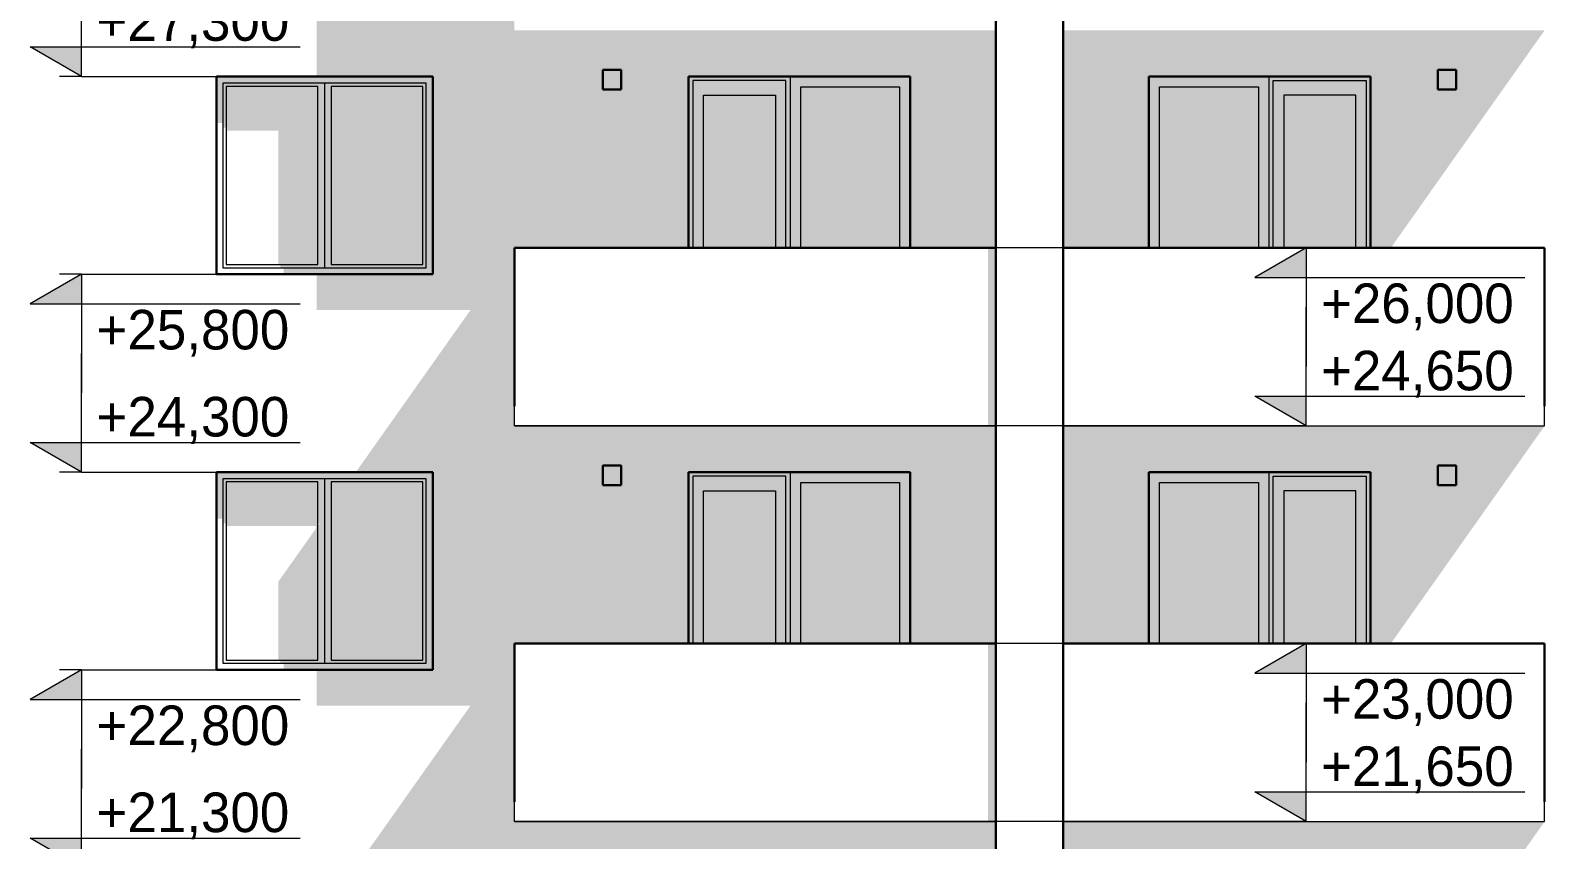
# Model space of a CAD drawing. Extents: x -73780 to 132552, y -11647 to 36957.
# Drawn here: x -65524 to -54043, y 21512 to 27650 of the extents above; entities that cross this region are included whole.
import ezdxf

# ---------------------------------------------------------------- set-up
doc = ezdxf.new("R2010")
doc.units = 0
doc.header["$MEASUREMENT"] = 0
for name, color, linetype, lineweight in [('0_Ном_пера__41', 7, 'Continuous', 30), ('0_Ном_пера__7', 7, 'Continuous', 5), ('Двери ArchiCAD_Ном_пера__1', 7, 'Continuous', 13), ('Двери ArchiCAD_Ном_пера__41', 7, 'Continuous', 30), ('Двери ArchiCAD_Ном_пера__7', 7, 'Continuous', 5), ('Интерьер- Перегородка_Ном_пера__41', 7, 'Continuous', 30), ('Интерьер- Перегородка_Ном_пера__7', 7, 'Continuous', 5), ('Окна ArchiCAD_Ном_пера__1', 7, 'Continuous', 13), ('Окна ArchiCAD_Ном_пера__120', 7, 'Continuous', 13), ('Окна ArchiCAD_Ном_пера__41', 7, 'Continuous', 30), ('Окна ArchiCAD_Ном_пера__7', 7, 'Continuous', 5), ('перегородки_Ном_пера__7', 7, 'Continuous', 5), ('Перекрытия_Ном_пера__21', 7, 'Continuous', 20), ('Перекрытия_Ном_пера__7', 7, 'Continuous', 5)]:
    doc.layers.add(name, color=color, linetype=linetype, lineweight=lineweight)
doc.layers.add('0_Ном_пера__98', color=7, linetype='Continuous', lineweight=13, true_color=0x001f3e)
for name, color, linetype in [('Двери ArchiCAD', 7, 'Continuous'), ('Интерьер- Перегородка', 7, 'Continuous'), ('Окна ArchiCAD', 7, 'Continuous'), ('перегородки', 7, 'Continuous'), ('Перекрытия', 7, 'Continuous')]:
    doc.layers.add(name, color=color, linetype=linetype)
doc.styles.add('СГЕНЕРИР_СТИЛЬ_1', font='GOTHIC.TTF')

# ---------------------------------------------------------------- blocks, each defined once
blk = doc.blocks.new('Элемент разреза_243', base_point=(-87179, 0))
at = {"layer": 'Окна ArchiCAD_Ном_пера__7', "linetype": 'Continuous'}
for points in [[(-62523, 24250), (-62473, 24250), (-62473, 24300), (-64113, 24300), (-64113, 24250), (-64063, 24250)], [(-64113, 24250), (-64113, 23946), (-64063, 23946), (-64063, 24250)], [(-63293, 24250), (-64063, 24250), (-64063, 24225), (-64038, 24225), (-63343, 24225), (-63293, 24225)], [(-62523, 24250), (-63293, 24250), (-63293, 24225), (-63243, 24225), (-62548, 24225), (-62523, 24225)], [(-62523, 22850), (-62473, 22850), (-62473, 24250), (-62523, 24250)], [(-64063, 23911), (-64038, 23911), (-64038, 24225), (-64063, 24225)], [(-64038, 24225), (-64038, 23890), (-63358, 23890), (-63358, 23872), (-63643, 23469), (-63643, 22875), (-63343, 22875), (-63343, 24225)], [(-63343, 22875), (-63293, 22875), (-63293, 24225), (-63343, 24225), (-63343, 23911), (-63330, 23911), (-63343, 23893)], [(-63293, 22875), (-63243, 22875), (-63243, 24225), (-63293, 24225)], [(-62548, 22875), (-62548, 24225), (-63243, 24225), (-63243, 22875)], [(-62548, 22875), (-62523, 22875), (-62523, 24225), (-62548, 24225)], [(-63628, 22850), (-63293, 22850), (-63293, 22875), (-63628, 22875)], [(-63603, 22800), (-62473, 22800), (-62473, 22850), (-62523, 22850), (-63603, 22850)], [(-63243, 22875), (-63293, 22875), (-63293, 22850), (-62523, 22850), (-62523, 22875), (-62548, 22875)]]:
    blk.add_hatch(color=256, dxfattribs=at).paths.add_polyline_path(points, flags=0)
at = {"layer": 'Окна ArchiCAD_Ном_пера__1', "linetype": 'Continuous'}
for p, q in [((-64063, 24250), (-64063, 22850)), ((-62523, 24250), (-64063, 24250)), ((-62523, 22850), (-62523, 24250)), ((-64063, 22850), (-62523, 22850))]:
    blk.add_line(p, q, dxfattribs=at)
at = {"layer": 'Окна ArchiCAD_Ном_пера__120', "linetype": 'Continuous'}
for p, q in [((-63293, 24250), (-63293, 24225)), ((-64038, 24225), (-64038, 22875)), ((-63343, 24225), (-64038, 24225)), ((-63343, 22875), (-63343, 24225)), ((-63293, 24225), (-63293, 22875)), ((-62548, 24225), (-63243, 24225)), ((-63243, 24225), (-63243, 22875)), ((-62548, 22875), (-62548, 24225)), ((-64038, 22875), (-63343, 22875)), ((-63293, 22875), (-63293, 22850)), ((-63243, 22875), (-62548, 22875))]:
    blk.add_line(p, q, dxfattribs=at)
at = {"layer": 'Окна ArchiCAD_Ном_пера__41', "linetype": 'Continuous'}
for p, q in [((-62473, 24300), (-64113, 24300)), ((-64113, 24300), (-64113, 22800)), ((-62473, 22800), (-62473, 24300)), ((-64113, 22800), (-62473, 22800))]:
    blk.add_line(p, q, dxfattribs=at)
blk = doc.blocks.new('Элемент разреза_246', base_point=(-87179, 0))
at = {"layer": 'Окна ArchiCAD_Ном_пера__7', "linetype": 'Continuous'}
for points in [[(-59763, 24220), (-59683, 24220), (-58933, 24220), (-58853, 24220), (-58853, 24300), (-59763, 24300)], [(-59763, 24220), (-59763, 23000), (-59683, 23000), (-59683, 24220)], [(-58933, 24220), (-59683, 24220), (-59683, 23000), (-58933, 23000)], [(-58933, 24220), (-58933, 23000), (-58853, 23000), (-58853, 24220)]]:
    blk.add_hatch(color=256, dxfattribs=at).paths.add_polyline_path(points, flags=0)
at = {"layer": 'Окна ArchiCAD_Ном_пера__1', "linetype": 'Continuous'}
for p, q in [((-59683, 23000), (-59683, 24220)), ((-59683, 24220), (-58933, 24220)), ((-58933, 24220), (-58933, 23000))]:
    blk.add_line(p, q, dxfattribs=at)
at = {"layer": 'Окна ArchiCAD_Ном_пера__41', "linetype": 'Continuous'}
blk.add_line((-58853, 23000), (-58853, 24300), dxfattribs=at)
blk = doc.blocks.new('Элемент разреза_247', base_point=(-87179, 0))
at = {"layer": 'Окна ArchiCAD_Ном_пера__7', "linetype": 'Continuous'}
for points in [[(-57043, 24220), (-56963, 24220), (-56213, 24220), (-56133, 24220), (-56133, 24300), (-57043, 24300)], [(-57043, 24220), (-57043, 23000), (-56963, 23000), (-56963, 24220)], [(-56963, 23000), (-56213, 23000), (-56213, 24220), (-56963, 24220)], [(-56213, 24220), (-56213, 23000), (-56133, 23000), (-56133, 24220)]]:
    blk.add_hatch(color=256, dxfattribs=at).paths.add_polyline_path(points, flags=0)
at = {"layer": 'Окна ArchiCAD_Ном_пера__1', "linetype": 'Continuous'}
for p, q in [((-56963, 23000), (-56963, 24220)), ((-56963, 24220), (-56213, 24220)), ((-56213, 24220), (-56213, 23000))]:
    blk.add_line(p, q, dxfattribs=at)
at = {"layer": 'Окна ArchiCAD_Ном_пера__41', "linetype": 'Continuous'}
blk.add_line((-57043, 23000), (-57043, 24300), dxfattribs=at)
blk = doc.blocks.new('Элемент разреза_248', base_point=(-87179, 0))
at = {"layer": 'Окна ArchiCAD_Ном_пера__7', "linetype": 'Continuous'}
for points in [[(-62523, 27250), (-62473, 27250), (-62473, 27300), (-64113, 27300), (-64113, 27250), (-64063, 27250)], [(-64113, 27250), (-64113, 26946), (-64063, 26946), (-64063, 27250)], [(-64063, 27225), (-64038, 27225), (-63343, 27225), (-63293, 27225), (-63293, 27250), (-64063, 27250)], [(-64063, 26911), (-64038, 26911), (-64038, 27225), (-64063, 27225)], [(-64038, 27225), (-64038, 26890), (-63643, 26890), (-63643, 25875), (-63343, 25875), (-63343, 27225)], [(-63343, 25875), (-63293, 25875), (-63293, 27225), (-63343, 27225)], [(-62523, 27250), (-63293, 27250), (-63293, 27225), (-63243, 27225), (-62548, 27225), (-62523, 27225)], [(-63293, 25875), (-63243, 25875), (-63243, 27225), (-63293, 27225)], [(-62548, 25875), (-62548, 27225), (-63243, 27225), (-63243, 25875)], [(-62548, 25875), (-62523, 25875), (-62523, 27225), (-62548, 27225)], [(-62523, 25850), (-62473, 25850), (-62473, 27250), (-62523, 27250)], [(-63293, 25875), (-63628, 25875), (-63628, 25850), (-63293, 25850)], [(-62523, 25850), (-63603, 25850), (-63603, 25800), (-62473, 25800), (-62473, 25850)], [(-63243, 25875), (-63293, 25875), (-63293, 25850), (-62523, 25850), (-62523, 25875), (-62548, 25875)]]:
    blk.add_hatch(color=256, dxfattribs=at).paths.add_polyline_path(points, flags=0)
at = {"layer": 'Окна ArchiCAD_Ном_пера__1', "linetype": 'Continuous'}
for p, q in [((-64063, 27250), (-64063, 25850)), ((-62523, 27250), (-64063, 27250)), ((-62523, 25850), (-62523, 27250)), ((-64063, 25850), (-62523, 25850))]:
    blk.add_line(p, q, dxfattribs=at)
at = {"layer": 'Окна ArchiCAD_Ном_пера__120', "linetype": 'Continuous'}
for p, q in [((-63343, 27225), (-64038, 27225)), ((-64038, 27225), (-64038, 25875)), ((-63343, 25875), (-63343, 27225)), ((-63293, 27250), (-63293, 27225)), ((-63293, 27225), (-63293, 25875)), ((-63243, 27225), (-63243, 25875)), ((-62548, 27225), (-63243, 27225)), ((-62548, 25875), (-62548, 27225)), ((-64038, 25875), (-63343, 25875)), ((-63293, 25875), (-63293, 25850)), ((-63243, 25875), (-62548, 25875))]:
    blk.add_line(p, q, dxfattribs=at)
at = {"layer": 'Окна ArchiCAD_Ном_пера__41', "linetype": 'Continuous'}
for p, q in [((-62473, 27300), (-64113, 27300)), ((-64113, 27300), (-64113, 25800)), ((-62473, 25800), (-62473, 27300)), ((-64113, 25800), (-62473, 25800))]:
    blk.add_line(p, q, dxfattribs=at)
blk = doc.blocks.new('Элемент разреза_251', base_point=(-87179, 0))
at = {"layer": 'Окна ArchiCAD_Ном_пера__7', "linetype": 'Continuous'}
for points in [[(-59763, 27220), (-59683, 27220), (-58933, 27220), (-58853, 27220), (-58853, 27300), (-59763, 27300)], [(-59763, 27220), (-59763, 26000), (-59683, 26000), (-59683, 27220)], [(-58933, 27220), (-59683, 27220), (-59683, 26000), (-58933, 26000)], [(-58933, 27220), (-58933, 26000), (-58853, 26000), (-58853, 27220)]]:
    blk.add_hatch(color=256, dxfattribs=at).paths.add_polyline_path(points, flags=0)
at = {"layer": 'Окна ArchiCAD_Ном_пера__1', "linetype": 'Continuous'}
for p, q in [((-59683, 26000), (-59683, 27220)), ((-59683, 27220), (-58933, 27220)), ((-58933, 27220), (-58933, 26000))]:
    blk.add_line(p, q, dxfattribs=at)
at = {"layer": 'Окна ArchiCAD_Ном_пера__41', "linetype": 'Continuous'}
blk.add_line((-58853, 26000), (-58853, 27300), dxfattribs=at)
blk = doc.blocks.new('Элемент разреза_252', base_point=(-87179, 0))
at = {"layer": 'Окна ArchiCAD_Ном_пера__7', "linetype": 'Continuous'}
for points in [[(-57043, 27220), (-56963, 27220), (-56213, 27220), (-56133, 27220), (-56133, 27300), (-57043, 27300)], [(-57043, 27220), (-57043, 26000), (-56963, 26000), (-56963, 27220)], [(-56963, 26000), (-56213, 26000), (-56213, 27220), (-56963, 27220)], [(-56213, 27220), (-56213, 26000), (-56133, 26000), (-56133, 27220)]]:
    blk.add_hatch(color=256, dxfattribs=at).paths.add_polyline_path(points, flags=0)
at = {"layer": 'Окна ArchiCAD_Ном_пера__1', "linetype": 'Continuous'}
for p, q in [((-56963, 26000), (-56963, 27220)), ((-56963, 27220), (-56213, 27220)), ((-56213, 27220), (-56213, 26000))]:
    blk.add_line(p, q, dxfattribs=at)
at = {"layer": 'Окна ArchiCAD_Ном_пера__41', "linetype": 'Continuous'}
blk.add_line((-57043, 26000), (-57043, 27300), dxfattribs=at)
blk = doc.blocks.new('Элемент разреза_273', base_point=(-87179, 0))
at = {"layer": 'Двери ArchiCAD_Ном_пера__7', "linetype": 'Continuous'}
for points in [[(-59763, 24300), (-60533, 24300), (-60533, 24268), (-60501, 24268), (-59795, 24268), (-59763, 24268)], [(-60533, 24268), (-60533, 23000), (-60501, 23000), (-60501, 24268)], [(-60501, 24268), (-60501, 24158), (-60421, 24158), (-59875, 24158), (-59795, 24158), (-59795, 24268)], [(-59763, 24268), (-59795, 24268), (-59795, 23000), (-59763, 23000)], [(-60501, 24158), (-60501, 23000), (-60421, 23000), (-60421, 24158)], [(-59875, 24158), (-60421, 24158), (-60421, 23000), (-59875, 23000)], [(-59875, 23000), (-59795, 23000), (-59795, 24158), (-59875, 24158)]]:
    blk.add_hatch(color=256, dxfattribs=at).paths.add_polyline_path(points, flags=0)
at = {"layer": 'Двери ArchiCAD_Ном_пера__1', "linetype": 'Continuous'}
for p, q in [((-60501, 24268), (-60501, 23000)), ((-59795, 24268), (-60501, 24268)), ((-59795, 23000), (-59795, 24268)), ((-59763, 24300), (-59763, 24268)), ((-59763, 24268), (-59763, 23000)), ((-60421, 23000), (-60421, 24158)), ((-60421, 24158), (-59875, 24158)), ((-59875, 24158), (-59875, 23000))]:
    blk.add_line(p, q, dxfattribs=at)
at = {"layer": 'Двери ArchiCAD_Ном_пера__41', "linetype": 'Continuous'}
blk.add_line((-60533, 23000), (-60533, 24300), dxfattribs=at)
blk = doc.blocks.new('Элемент разреза_274', base_point=(-87179, 0))
at = {"layer": 'Двери ArchiCAD_Ном_пера__7', "linetype": 'Continuous'}
for points in [[(-56133, 24300), (-56133, 24268), (-56101, 24268), (-55395, 24268), (-55363, 24268), (-55363, 24300)], [(-56133, 24268), (-56133, 23000), (-56101, 23000), (-56101, 24268)], [(-55395, 24268), (-56101, 24268), (-56101, 24158), (-56021, 24158), (-55475, 24158), (-55395, 24158)], [(-55395, 24268), (-55395, 23000), (-55363, 23000), (-55363, 24268)], [(-56021, 24158), (-56101, 24158), (-56101, 23000), (-56021, 23000)], [(-56021, 24158), (-56021, 23000), (-55475, 23000), (-55475, 24158)], [(-55475, 24158), (-55475, 23000), (-55395, 23000), (-55395, 24158)]]:
    blk.add_hatch(color=256, dxfattribs=at).paths.add_polyline_path(points, flags=0)
at = {"layer": 'Двери ArchiCAD_Ном_пера__1', "linetype": 'Continuous'}
for p, q in [((-56133, 24300), (-56133, 24268)), ((-56133, 24268), (-56133, 23000)), ((-56101, 23000), (-56101, 24268)), ((-56101, 24268), (-55395, 24268)), ((-55395, 24268), (-55395, 23000)), ((-56021, 24158), (-56021, 23000)), ((-55475, 24158), (-56021, 24158)), ((-55475, 23000), (-55475, 24158))]:
    blk.add_line(p, q, dxfattribs=at)
at = {"layer": 'Двери ArchiCAD_Ном_пера__41', "linetype": 'Continuous'}
blk.add_line((-55363, 24300), (-55363, 23000), dxfattribs=at)
blk = doc.blocks.new('Элемент разреза_275', base_point=(-87179, 0))
at = {"layer": 'Двери ArchiCAD_Ном_пера__7', "linetype": 'Continuous'}
for points in [[(-59763, 27300), (-60533, 27300), (-60533, 27268), (-60501, 27268), (-59795, 27268), (-59763, 27268)], [(-60533, 26000), (-60501, 26000), (-60501, 27268), (-60533, 27268)], [(-60501, 27268), (-60501, 27158), (-60421, 27158), (-59875, 27158), (-59795, 27158), (-59795, 27268)], [(-59763, 27268), (-59795, 27268), (-59795, 26000), (-59763, 26000)], [(-60501, 27158), (-60501, 26000), (-60421, 26000), (-60421, 27158)], [(-59875, 27158), (-60421, 27158), (-60421, 26000), (-59875, 26000)], [(-59875, 26000), (-59795, 26000), (-59795, 27158), (-59875, 27158)]]:
    blk.add_hatch(color=256, dxfattribs=at).paths.add_polyline_path(points, flags=0)
at = {"layer": 'Двери ArchiCAD_Ном_пера__1', "linetype": 'Continuous'}
for p, q in [((-60501, 27268), (-60501, 26000)), ((-59795, 27268), (-60501, 27268)), ((-59795, 26000), (-59795, 27268)), ((-59763, 27300), (-59763, 27268)), ((-59763, 27268), (-59763, 26000)), ((-60421, 27158), (-59875, 27158)), ((-60421, 26000), (-60421, 27158)), ((-59875, 27158), (-59875, 26000))]:
    blk.add_line(p, q, dxfattribs=at)
at = {"layer": 'Двери ArchiCAD_Ном_пера__41', "linetype": 'Continuous'}
blk.add_line((-60533, 26000), (-60533, 27300), dxfattribs=at)
blk = doc.blocks.new('Элемент разреза_276', base_point=(-87179, 0))
at = {"layer": 'Двери ArchiCAD_Ном_пера__7', "linetype": 'Continuous'}
for points in [[(-56133, 27300), (-56133, 27268), (-56101, 27268), (-55395, 27268), (-55363, 27268), (-55363, 27300)], [(-56133, 27268), (-56133, 26000), (-56101, 26000), (-56101, 27268)], [(-55395, 27268), (-56101, 27268), (-56101, 27158), (-56021, 27158), (-55475, 27158), (-55395, 27158)], [(-55395, 27268), (-55395, 26000), (-55363, 26000), (-55363, 27268)], [(-56021, 27158), (-56101, 27158), (-56101, 26000), (-56021, 26000)], [(-56021, 27158), (-56021, 26000), (-55475, 26000), (-55475, 27158)], [(-55475, 27158), (-55475, 26000), (-55395, 26000), (-55395, 27158)]]:
    blk.add_hatch(color=256, dxfattribs=at).paths.add_polyline_path(points, flags=0)
at = {"layer": 'Двери ArchiCAD_Ном_пера__1', "linetype": 'Continuous'}
for p, q in [((-56133, 27300), (-56133, 27268)), ((-56133, 27268), (-56133, 26000)), ((-56101, 26000), (-56101, 27268)), ((-56101, 27268), (-55395, 27268)), ((-55395, 27268), (-55395, 26000)), ((-55475, 27158), (-56021, 27158)), ((-56021, 27158), (-56021, 26000)), ((-55475, 26000), (-55475, 27158))]:
    blk.add_line(p, q, dxfattribs=at)
at = {"layer": 'Двери ArchiCAD_Ном_пера__41', "linetype": 'Continuous'}
blk.add_line((-55363, 27300), (-55363, 26000), dxfattribs=at)
blk = doc.blocks.new('Элемент разреза_35', base_point=(-87179, 0))
at = {"layer": 'Перекрытия_Ном_пера__7', "linetype": 'Continuous'}
blk.add_hatch(color=256, dxfattribs=at).paths.add_polyline_path([(-58263, 24800), (-58263, 24650), (-58203, 24650), (-58203, 24800)], flags=0)
at = {"layer": 'Перекрытия_Ном_пера__21', "linetype": 'Continuous'}
for q in [(-61853, 24800), (-58203, 24650)]:
    blk.add_line((-61853, 24650), q, dxfattribs=at)
blk = doc.blocks.new('Элемент разреза_47', base_point=(-87179, 0))
at = {"layer": 'Перекрытия_Ном_пера__21', "linetype": 'Continuous'}
for p, q in [((-54043, 21650), (-54043, 21800)), ((-57693, 21650), (-54043, 21650))]:
    blk.add_line(p, q, dxfattribs=at)
blk = doc.blocks.new('Элемент разреза_48', base_point=(-87179, 0))
at = {"layer": 'Перекрытия_Ном_пера__7', "linetype": 'Continuous'}
blk.add_hatch(color=256, dxfattribs=at).paths.add_polyline_path([(-58203, 21800), (-58263, 21800), (-58263, 21650), (-58203, 21650)], flags=0)
at = {"layer": 'Перекрытия_Ном_пера__21', "linetype": 'Continuous'}
for q in [(-61853, 21800), (-58203, 21650)]:
    blk.add_line((-61853, 21650), q, dxfattribs=at)
blk = doc.blocks.new('Элемент разреза_50', base_point=(-87179, 0))
at = {"layer": 'Перекрытия_Ном_пера__21', "linetype": 'Continuous'}
for p, q in [((-54043, 24650), (-54043, 24800)), ((-57693, 24650), (-54043, 24650))]:
    blk.add_line(p, q, dxfattribs=at)
blk = doc.blocks.new('Элемент разреза_154', base_point=(-87179, 0))
at = {"layer": 'Интерьер- Перегородка_Ном_пера__7', "linetype": 'Continuous'}
h = blk.add_hatch(color=256, dxfattribs=at)
h.paths.add_polyline_path([(-62473, 19800), (-63353, 19800), (-63353, 19529), (-62186, 19529), (-62631, 18900), (-61853, 18900), (-61853, 20000), (-60533, 20000), (-60533, 21300), (-58853, 21300), (-58853, 20000), (-58203, 20000), (-58203, 21650), (-61853, 21650), (-61853, 21800), (-61853, 21900), (-62631, 21900), (-63055, 21300), (-62473, 21300)], flags=0)
h.paths.add_polyline_path([(-61183, 21350), (-61043, 21350), (-61043, 21200), (-61183, 21200)], flags=0)
blk.add_hatch(color=256, dxfattribs=at).paths.add_polyline_path([(-57693, 20000), (-57563, 20000), (-57563, 21650), (-57693, 21650)], flags=0)
h = blk.add_hatch(color=256, dxfattribs=at)
h.paths.add_polyline_path([(-57563, 20000), (-57043, 20000), (-57043, 21300), (-55363, 21300), (-55363, 20000), (-55209, 20000), (-54043, 21650), (-57563, 21650)], flags=0)
h.paths.add_polyline_path([(-54853, 21350), (-54713, 21350), (-54713, 21200), (-54853, 21200)], flags=0)
blk = doc.blocks.new('Элемент разреза_156', base_point=(-87179, 0))
at = {"layer": '0_Ном_пера__41', "linetype": 'Continuous'}
for p, q in [((-58203, 18900), (-58203, 21900)), ((-57693, 18900), (-57693, 21900))]:
    blk.add_line(p, q, dxfattribs=at)
blk = doc.blocks.new('Элемент разреза_163', base_point=(-87179, 0))
at = {"layer": 'Интерьер- Перегородка_Ном_пера__7', "linetype": 'Continuous'}
h = blk.add_hatch(color=256, dxfattribs=at)
h.paths.add_polyline_path([(-62473, 22800), (-63353, 22800), (-63353, 22529), (-62186, 22529), (-62631, 21900), (-61853, 21900), (-61853, 23000), (-60533, 23000), (-60533, 24300), (-58853, 24300), (-58853, 23000), (-58203, 23000), (-58203, 24650), (-61853, 24650), (-61853, 24800), (-61853, 24900), (-62631, 24900), (-63055, 24300), (-62473, 24300)], flags=0)
h.paths.add_polyline_path([(-61183, 24200), (-61183, 24350), (-61043, 24350), (-61043, 24200)], flags=0)
blk.add_hatch(color=256, dxfattribs=at).paths.add_polyline_path([(-57563, 24650), (-57693, 24650), (-57693, 23000), (-57563, 23000)], flags=0)
h = blk.add_hatch(color=256, dxfattribs=at)
h.paths.add_polyline_path([(-57563, 24650), (-57563, 23000), (-57043, 23000), (-57043, 24300), (-55363, 24300), (-55363, 23000), (-55209, 23000), (-54043, 24650)], flags=0)
h.paths.add_polyline_path([(-54853, 24200), (-54853, 24350), (-54713, 24350), (-54713, 24200)], flags=0)
at = {"layer": 'Интерьер- Перегородка_Ном_пера__41', "linetype": 'Continuous'}
for p, q in [((-58853, 24300), (-60533, 24300)), ((-57043, 24300), (-55363, 24300))]:
    blk.add_line(p, q, dxfattribs=at)
blk = doc.blocks.new('Элемент разреза_165', base_point=(-87179, 0))
at = {"layer": '0_Ном_пера__41', "linetype": 'Continuous'}
for p, q in [((-58203, 21900), (-58203, 24900)), ((-57693, 21900), (-57693, 24900))]:
    blk.add_line(p, q, dxfattribs=at)
blk = doc.blocks.new('Элемент разреза_166', base_point=(-87179, 0))
at = {"layer": 'перегородки_Ном_пера__7', "linetype": 'Continuous'}
blk.add_hatch(color=256, dxfattribs=at).paths.add_polyline_path([(-61183, 24200), (-61043, 24200), (-61043, 24350), (-61183, 24350)], flags=0)
blk = doc.blocks.new('Элемент разреза_167', base_point=(-87179, 0))
at = {"layer": 'перегородки_Ном_пера__7', "linetype": 'Continuous'}
blk.add_hatch(color=256, dxfattribs=at).paths.add_polyline_path([(-54853, 24350), (-54853, 24200), (-54713, 24200), (-54713, 24350)], flags=0)
blk = doc.blocks.new('Элемент разреза_169', base_point=(-87179, 0))
at = {"layer": '0_Ном_пера__41', "linetype": 'Continuous'}
for p in [(-57693, 23000), (-54043, 21800)]:
    blk.add_line(p, (-54043, 23000), dxfattribs=at)
blk = doc.blocks.new('Элемент разреза_170', base_point=(-87179, 0))
at = {"layer": '0_Ном_пера__7', "linetype": 'Continuous'}
blk.add_hatch(color=256, dxfattribs=at).paths.add_polyline_path([(-58263, 21800), (-58203, 21800), (-58203, 21900), (-58203, 23000), (-58263, 23000)], flags=0)
at = {"layer": '0_Ном_пера__41', "linetype": 'Continuous'}
for p in [(-58203, 23000), (-61853, 21800)]:
    blk.add_line(p, (-61853, 23000), dxfattribs=at)
blk = doc.blocks.new('Элемент разреза_172', base_point=(-87179, 0))
at = {"layer": 'Интерьер- Перегородка_Ном_пера__7', "linetype": 'Continuous'}
h = blk.add_hatch(color=256, dxfattribs=at)
h.paths.add_polyline_path([(-63353, 27300), (-62473, 27300), (-62473, 25800), (-63353, 25800), (-63353, 25529), (-62186, 25529), (-62631, 24900), (-61853, 24900), (-61853, 26000), (-60533, 26000), (-60533, 27300), (-58853, 27300), (-58853, 26000), (-58203, 26000), (-58203, 27650), (-61853, 27650), (-61853, 27800), (-61853, 27900), (-63353, 27900)], flags=0)
h.paths.add_polyline_path([(-61183, 27200), (-61183, 27350), (-61043, 27350), (-61043, 27200)], flags=0)
blk.add_hatch(color=256, dxfattribs=at).paths.add_polyline_path([(-57693, 26000), (-57563, 26000), (-57563, 27650), (-57693, 27650)], flags=0)
h = blk.add_hatch(color=256, dxfattribs=at)
h.paths.add_polyline_path([(-57563, 27650), (-57563, 26000), (-57043, 26000), (-57043, 27300), (-55363, 27300), (-55363, 26000), (-55209, 26000), (-54043, 27650)], flags=0)
h.paths.add_polyline_path([(-54853, 27350), (-54713, 27350), (-54713, 27200), (-54853, 27200)], flags=0)
at = {"layer": 'Интерьер- Перегородка_Ном_пера__41', "linetype": 'Continuous'}
for p, q in [((-58853, 27300), (-60533, 27300)), ((-57043, 27300), (-55363, 27300))]:
    blk.add_line(p, q, dxfattribs=at)
blk = doc.blocks.new('Элемент разреза_174', base_point=(-87179, 0))
at = {"layer": '0_Ном_пера__41', "linetype": 'Continuous'}
for p, q in [((-58203, 24900), (-58203, 27900)), ((-57693, 24900), (-57693, 27900))]:
    blk.add_line(p, q, dxfattribs=at)
blk = doc.blocks.new('Элемент разреза_175', base_point=(-87179, 0))
at = {"layer": 'перегородки_Ном_пера__7', "linetype": 'Continuous'}
blk.add_hatch(color=256, dxfattribs=at).paths.add_polyline_path([(-61183, 27200), (-61043, 27200), (-61043, 27350), (-61183, 27350)], flags=0)
blk = doc.blocks.new('Элемент разреза_176', base_point=(-87179, 0))
at = {"layer": 'перегородки_Ном_пера__7', "linetype": 'Continuous'}
blk.add_hatch(color=256, dxfattribs=at).paths.add_polyline_path([(-54853, 27350), (-54853, 27200), (-54713, 27200), (-54713, 27350)], flags=0)
blk = doc.blocks.new('Элемент разреза_178', base_point=(-87179, 0))
at = {"layer": '0_Ном_пера__41', "linetype": 'Continuous'}
for p in [(-57693, 26000), (-54043, 24800)]:
    blk.add_line(p, (-54043, 26000), dxfattribs=at)
blk = doc.blocks.new('Элемент разреза_179', base_point=(-87179, 0))
at = {"layer": '0_Ном_пера__7', "linetype": 'Continuous'}
blk.add_hatch(color=256, dxfattribs=at).paths.add_polyline_path([(-58263, 24800), (-58203, 24800), (-58203, 24900), (-58203, 26000), (-58263, 26000)], flags=0)
at = {"layer": '0_Ном_пера__41', "linetype": 'Continuous'}
for p in [(-58203, 26000), (-61853, 24800)]:
    blk.add_line(p, (-61853, 26000), dxfattribs=at)
blk = doc.blocks.new('Элемент разреза_346', base_point=(-87179, 0))
at = {"layer": 'Окна ArchiCAD_Ном_пера__41', "linetype": 'Continuous'}
for p, q in [((-54853, 24350), (-54853, 24200)), ((-54713, 24350), (-54853, 24350)), ((-54713, 24200), (-54713, 24350)), ((-54853, 24200), (-54713, 24200))]:
    blk.add_line(p, q, dxfattribs=at)
blk = doc.blocks.new('Элемент разреза_347', base_point=(-87179, 0))
at = {"layer": 'Окна ArchiCAD_Ном_пера__41', "linetype": 'Continuous'}
for p, q in [((-61183, 24350), (-61183, 24200)), ((-61043, 24350), (-61183, 24350)), ((-61043, 24200), (-61043, 24350)), ((-61183, 24200), (-61043, 24200))]:
    blk.add_line(p, q, dxfattribs=at)
blk = doc.blocks.new('Элемент разреза_343', base_point=(-87179, 0))
at = {"layer": 'Окна ArchiCAD_Ном_пера__41', "linetype": 'Continuous'}
for p, q in [((-54853, 27350), (-54853, 27200)), ((-54713, 27350), (-54853, 27350)), ((-54713, 27200), (-54713, 27350)), ((-54853, 27200), (-54713, 27200))]:
    blk.add_line(p, q, dxfattribs=at)
blk = doc.blocks.new('Элемент разреза_342', base_point=(-87179, 0))
at = {"layer": 'Окна ArchiCAD_Ном_пера__41', "linetype": 'Continuous'}
for p, q in [((-61183, 27350), (-61183, 27200)), ((-61043, 27350), (-61183, 27350)), ((-61043, 27200), (-61043, 27350)), ((-61183, 27200), (-61043, 27200))]:
    blk.add_line(p, q, dxfattribs=at)
blk = doc.blocks.new('Линейный размер_1', base_point=(-55851, 5000))
at = {"layer": '0_Ном_пера__98', "linetype": 'Continuous'}
for points in [[(-55851, 26000), (-56240, 25775), (-55851, 25775)], [(-55851, 24650), (-56240, 24875), (-55851, 24875)], [(-55851, 23000), (-56240, 22775), (-55851, 22775)], [(-55851, 21650), (-56240, 21875), (-55851, 21875)]]:
    blk.add_hatch(color=256, dxfattribs=at).paths.add_polyline_path(points, flags=0)
for p, q in [((-55851, 26000), (-61853, 26000)), ((-55851, 26000), (-56240, 25775)), ((-55851, 26000), (-55682, 26000)), ((-55851, 26000), (-55851, 25100)), ((-56240, 25775), (-55851, 25775)), ((-55851, 25775), (-54194, 25775)), ((-55851, 24650), (-55851, 25550)), ((-55851, 24650), (-56240, 24875)), ((-56240, 24875), (-55851, 24875)), ((-55851, 24875), (-54194, 24875)), ((-55851, 24650), (-61853, 24650)), ((-55851, 24650), (-55682, 24650)), ((-55851, 23000), (-61853, 23000)), ((-55851, 23000), (-56240, 22775)), ((-55851, 23000), (-55682, 23000)), ((-55851, 23000), (-55851, 22100)), ((-56240, 22775), (-55851, 22775)), ((-55851, 22775), (-54194, 22775)), ((-55851, 21650), (-55851, 22550)), ((-55851, 21650), (-56240, 21875)), ((-56240, 21875), (-55851, 21875)), ((-55851, 21875), (-54194, 21875)), ((-55851, 21650), (-61853, 21650)), ((-55851, 21650), (-55682, 21650))]:
    blk.add_line(p, q, dxfattribs=at)
at = {"layer": '0_Ном_пера__98', "char_height": 300, "attachment_point": 1, "style": 'СГЕНЕРИР_СТИЛЬ_1'}
for s, insert in [('{+26,000}', (-55739, 25730)), ('{+24,650}', (-55739, 25220)), ('{+23,000}', (-55739, 22730)), ('{+21,650}', (-55739, 22220))]:
    blk.add_mtext(s, dxfattribs=dict(at, insert=insert))
blk = doc.blocks.new('Линейный размер_2', base_point=(-65135, 4800))
at = {"layer": '0_Ном_пера__98', "linetype": 'Continuous'}
for points in [[(-65135, 27300), (-65524, 27525), (-65135, 27525)], [(-65135, 25800), (-65524, 25575), (-65135, 25575)], [(-65135, 24300), (-65524, 24525), (-65135, 24525)], [(-65135, 22800), (-65524, 22575), (-65135, 22575)], [(-65135, 21300), (-65524, 21525), (-65135, 21525)]]:
    blk.add_hatch(color=256, dxfattribs=at).paths.add_polyline_path(points, flags=0)
for p, q in [((-65135, 27300), (-65135, 28200)), ((-65135, 27300), (-65524, 27525)), ((-65524, 27525), (-65135, 27525)), ((-65135, 27525), (-63478, 27525)), ((-65135, 27300), (-65303, 27300)), ((-65135, 27300), (-64113, 27300)), ((-65135, 25800), (-65524, 25575)), ((-65135, 25800), (-65303, 25800)), ((-65135, 25800), (-64113, 25800)), ((-65135, 25800), (-65135, 24900)), ((-65524, 25575), (-65135, 25575)), ((-65135, 25575), (-63478, 25575)), ((-65135, 24300), (-65135, 25200)), ((-65135, 24300), (-65524, 24525)), ((-65524, 24525), (-65135, 24525)), ((-65135, 24525), (-63478, 24525)), ((-65135, 24300), (-65303, 24300)), ((-65135, 24300), (-64113, 24300)), ((-65135, 22800), (-65524, 22575)), ((-65135, 22800), (-65303, 22800)), ((-65135, 22800), (-64113, 22800)), ((-65135, 22800), (-65135, 21900)), ((-65524, 22575), (-65135, 22575)), ((-65135, 22575), (-63478, 22575)), ((-65135, 21300), (-65135, 22200)), ((-65135, 21300), (-65524, 21525)), ((-65524, 21525), (-65135, 21525)), ((-65135, 21525), (-63478, 21525))]:
    blk.add_line(p, q, dxfattribs=at)
at = {"layer": '0_Ном_пера__98', "char_height": 300, "attachment_point": 1, "style": 'СГЕНЕРИР_СТИЛЬ_1'}
for s, insert in [('{+27,300}', (-65022, 27870)), ('{+25,800}', (-65022, 25530)), ('{+24,300}', (-65022, 24870)), ('{+22,800}', (-65022, 22530)), ('{+21,300}', (-65022, 21870))]:
    blk.add_mtext(s, dxfattribs=dict(at, insert=insert))

msp = doc.modelspace()

# ---------------------------------------------------------------- block references
at = {"linetype": 'Continuous'}
for name, p in [('Линейный размер_1', (-55851.1, 5000)), ('Линейный размер_2', (-65134.7, 4800))]:
    msp.add_blockref(name, p, dxfattribs=at)
for name in ['Элемент разреза_174', 'Элемент разреза_179', 'Элемент разреза_178', 'Элемент разреза_165', 'Элемент разреза_170', 'Элемент разреза_169', 'Элемент разреза_156']:
    msp.add_blockref(name, (-87179.4, 0))
at = {"layer": 'Двери ArchiCAD'}
for name in ['Элемент разреза_275', 'Элемент разреза_276', 'Элемент разреза_273', 'Элемент разреза_274']:
    msp.add_blockref(name, (-87179.4, 0), dxfattribs=at)
at = {"layer": 'Интерьер- Перегородка'}
for name in ['Элемент разреза_172', 'Элемент разреза_163', 'Элемент разреза_154']:
    msp.add_blockref(name, (-87179.4, 0), dxfattribs=at)
at = {"layer": 'Окна ArchiCAD'}
for name in ['Элемент разреза_342', 'Элемент разреза_343', 'Элемент разреза_248', 'Элемент разреза_251', 'Элемент разреза_252', 'Элемент разреза_347', 'Элемент разреза_346', 'Элемент разреза_243', 'Элемент разреза_246', 'Элемент разреза_247']:
    msp.add_blockref(name, (-87179.4, 0), dxfattribs=at)
at = {"layer": 'перегородки'}
for name in ['Элемент разреза_175', 'Элемент разреза_176', 'Элемент разреза_166', 'Элемент разреза_167']:
    msp.add_blockref(name, (-87179.4, 0), dxfattribs=at)
at = {"layer": 'Перекрытия'}
for name in ['Элемент разреза_35', 'Элемент разреза_50', 'Элемент разреза_48', 'Элемент разреза_47']:
    msp.add_blockref(name, (-87179.4, 0), dxfattribs=at)

doc.saveas('drawing.dxf')
